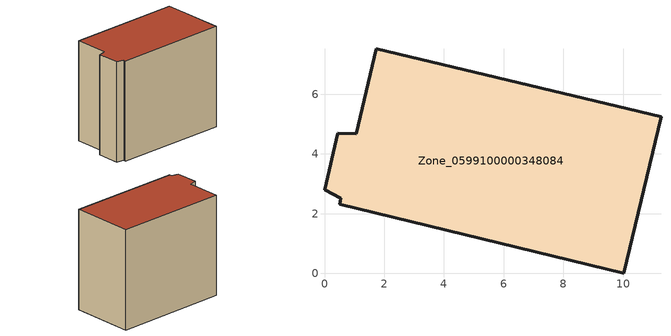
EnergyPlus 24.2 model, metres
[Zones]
Zone_0599100000348084
 floor ground (C_G): 11.26,5.25 10.02,0 0.51,2.32 0.55,2.51 0,2.8 0.44,4.69 1.06,4.68 1.73,7.53 z0
 wall outside (C_F): 1.06,4.68 0.44,4.69 0,2.8 0.55,2.51 0.51,2.32 10.02,0 11.26,5.25 1.73,7.53 1.06,4.68 z0:8.68
 roof outside (C_R): 11.26,5.25 1.73,7.53 1.06,4.68 0.44,4.69 0,2.8 0.55,2.51 0.51,2.32 10.02,0 z8.68
[BUILDING]
Pand.0599100000348084: North Axis=0; Terrain=City; Loads Convergence Tolerance Value=0.04; Temperature Convergence Tolerance Value=0.4; Solar Distribution=FullExterior; Maximum Number of Warmup Days=25; Minimum Number of Warmup Days=1
[Site:Location]
Rotterdam.The.Hague.AP_ZH_NLD Design_Conditions: Latitude=51.96; Longitude=4.45; Time Zone=1; Elevation=-4.5
[SITE:GROUNDTEMPERATURE:BUILDINGSURFACE]
18, 18, 18, 18, 18, 18, 18, 18, 18, 18, 18, 18
[MATERIAL] Thermal Absorptance=0.9; Solar Absorptance=0.7; Visible Absorptance=0.7
Name | Roughness | Thickness | Conductivity | Density | Specific Heat
G.TI.1992-2005 | MediumSmooth | 0.15 | 0.06 | 540 | 1210
F.TI.1992-2005 | Rough | 0.3 | 0.12 | 1920 | 840
R.TI.1992-2005 | MediumRough | 0.2 | 0.08 | 1500 | 1000
[CONSTRUCTION]
C_G: G.TI.1992-2005
C_F: F.TI.1992-2005
C_R: R.TI.1992-2005
[ZONE]
Zone_0599100000348084: Type=1; Multiplier=1; Ceiling Height=Autocalculate; Volume=Autocalculate; Floor Area=autocalculate; Part of Total Floor Area=Yes
[ZONEINFILTRATION:DESIGNFLOWRATE]
Infil_Zone_0599100000348084: Zone or ZoneList or Space or SpaceList=Zone_0599100000348084; Schedule=AlwaysOn; Design Flow Rate Calculation Method=Flow/Area; Flow Rate per Floor Area=0.0015; Constant Term Coefficient=1; Temperature Term Coefficient=0; Velocity Term Coefficient=0; Velocity Squared Term Coefficient=0
[HVACTEMPLATE:ZONE:IDEALLOADSAIRSYSTEM]
Zone_0599100000348084: Maximum Heating Supply Air Temperature=50; Minimum Cooling Supply Air Temperature=13; Maximum Heating Supply Air Humidity Ratio=0.0156; Minimum Cooling Supply Air Humidity Ratio=0.0077; Heating Limit=NoLimit; Cooling Limit=NoLimit; Dehumidification Control Type=ConstantSensibleHeatRatio; Cooling Sensible Heat Ratio=0.7; Dehumidification Setpoint=60; Humidification Control Type=None; Humidification Setpoint=30; Outdoor Air Method=None; Outdoor Air Flow Rate per Person=0.00944; Outdoor Air Flow Rate per Zone Floor Area=0; Outdoor Air Flow Rate per Zone=0; Demand Controlled Ventilation Type=None; Outdoor Air Economizer Type=NoEconomizer; Heat Recovery Type=None; Sensible Heat Recovery Effectiveness=0.7; Latent Heat Recovery Effectiveness=0.65
[ZONECONTROL:THERMOSTAT]
ThermostatControl_Zone_0599100000348084: Zone or ZoneList=Zone_0599100000348084; Control Type Schedule=DualSetpointControlType; Control 1=Thermostat_Zone_0599100000348084; Temperature Difference Between Cutout And Setpoint=0
[THERMOSTATSETPOINT:DUALSETPOINT]
Thermostat_Zone_0599100000348084: Heating Setpoint Temperature Schedule=HeatingSetpoint_Zone_0599100000348084; Cooling Setpoint Temperature Schedule=CoolingSetpoint_Zone_0599100000348084
[SCHEDULE:COMPACT]
HeatingSetpoint_Zone_0599100000348084: Through: 12/31, For: AllDays, Until: 24:00, 21
CoolingSetpoint_Zone_0599100000348084: Through: 12/31, For: AllDays, Until: 24:00, 24
DualSetpointControlType: Through: 12/31, For: AllDays, Until: 24:00, 4
AlwaysOn: Through: 12/31, For: AllDays, Until: 24:00, 1
